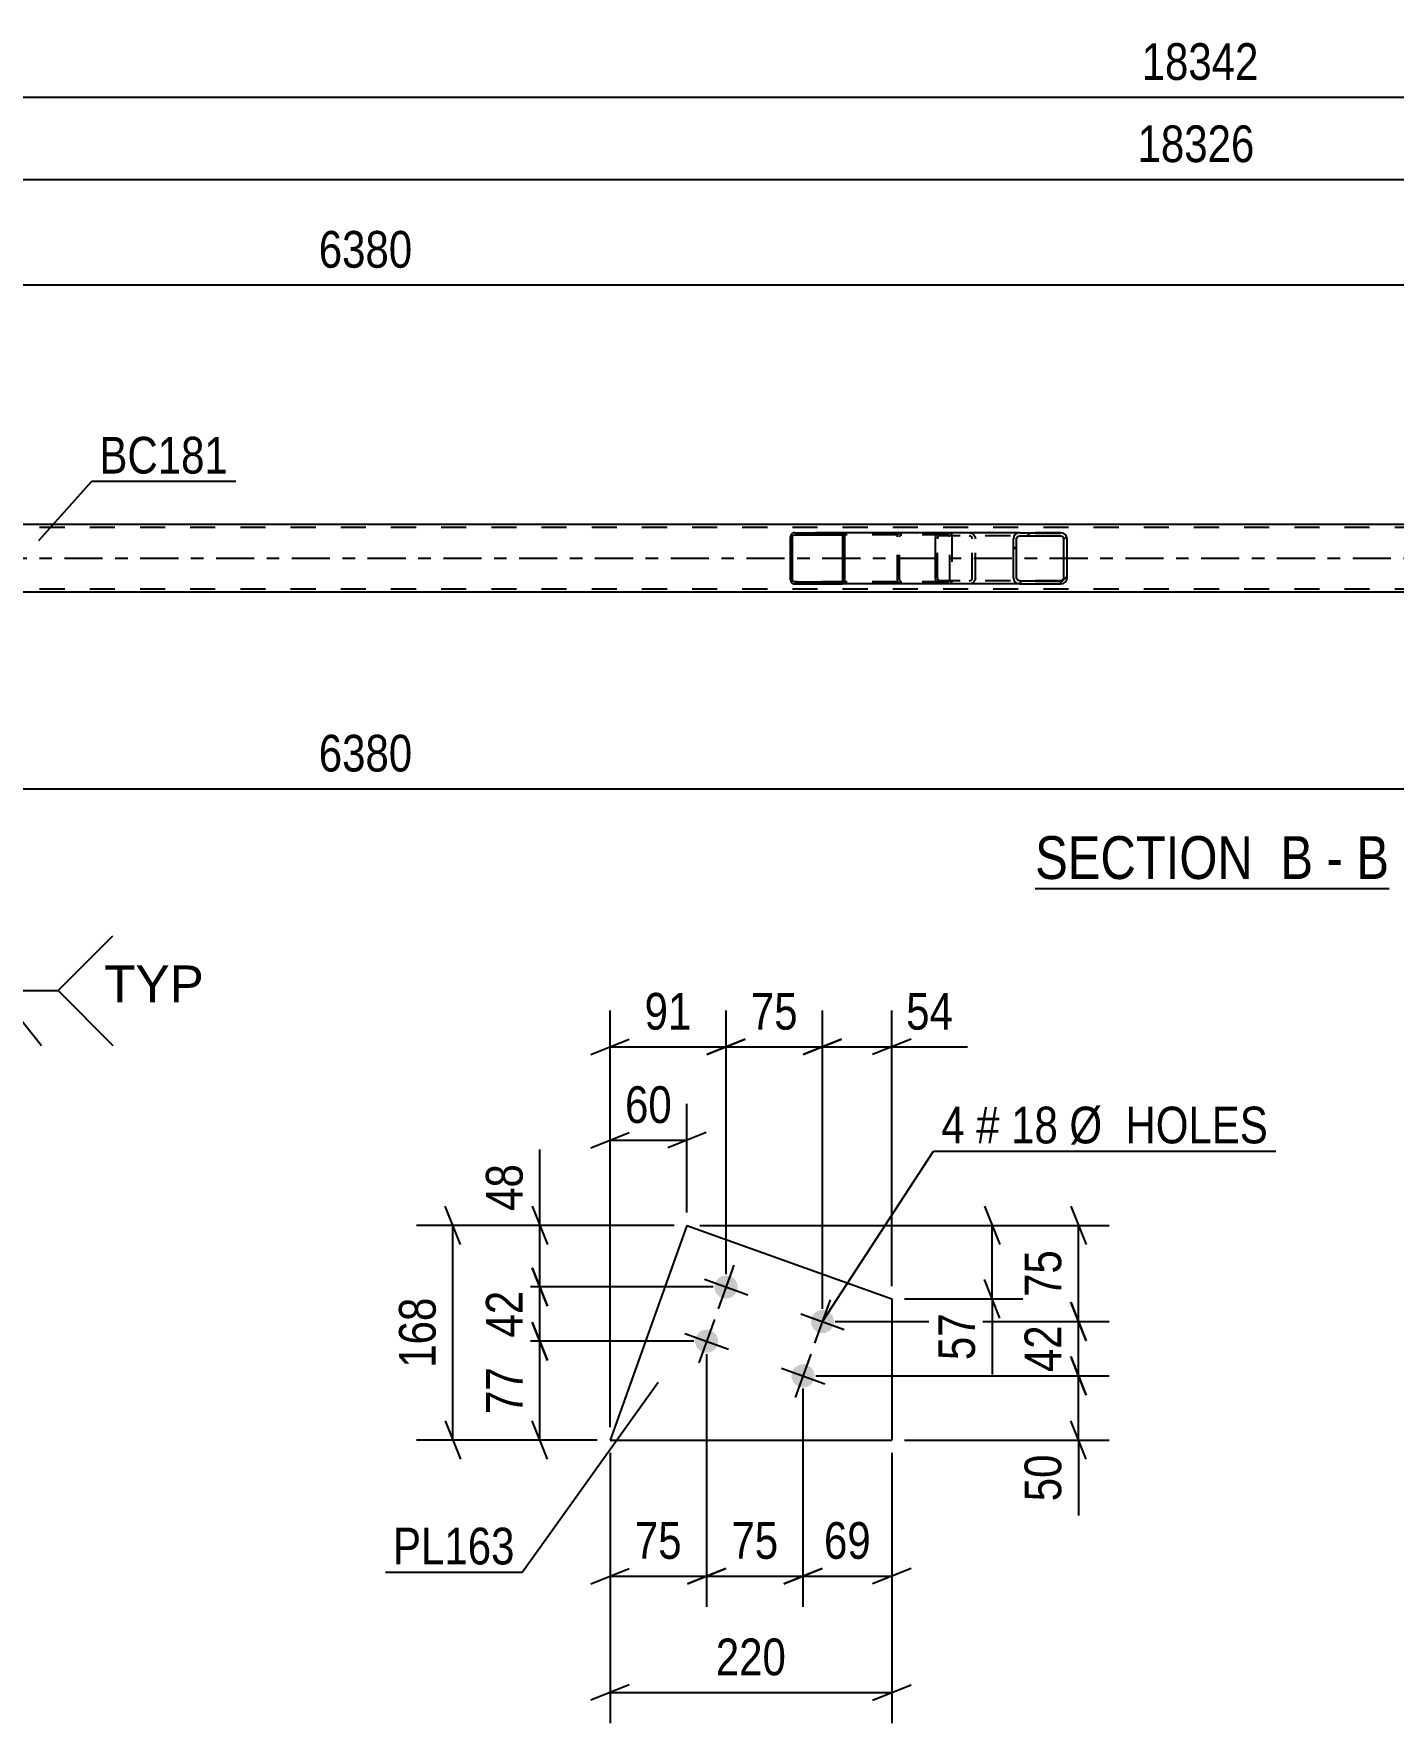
# Model space of a CAD drawing. Header units: millimetres. Extents: x 0 to 841, y 0 to 594.
# Drawn here: x 334.2 to 440.4, y 136.9 to 268.7 of the extents above; entities that cross this region are included whole.
import ezdxf

# ---------------------------------------------------------------- set-up
doc = ezdxf.new("R2010")
doc.units = ezdxf.units.MM
doc.linetypes.add('DXK_LINE_DOT2', pattern=[3.9198, 1.9599, -1.9599])
doc.linetypes.add('DXK_LINE_DOT3', pattern=[5.9187, 2.979, -0.9799, 0.9799, -0.9799])
doc.styles.add('Arial', font='ARIAL.TTF', dxfattribs={"height": 0.2})
doc.styles.add('Arial Narrow', font='ARIALN.TTF', dxfattribs={"height": 0.2})

# ---------------------------------------------------------------- blocks, each defined once
blk = doc.blocks.new('Unknown-318889158-12 - 2549')
at = {"color": 6, "linetype": 'Continuous'}
blk.add_line((412.4, 202.01), (440.04, 202.01), dxfattribs=at)
at = {"color": 0, "linetype": 'Continuous'}
for points in [[(430.51, 202.76), (430.51, 206.26), (412.4, 206.26), (412.4, 202.76)], [(434.11, 202.76), (434.11, 206.26), (431.56, 206.26), (431.56, 202.76)], [(436.44, 202.76), (436.44, 206.26), (435.16, 206.26), (435.16, 202.76)], [(440.04, 202.76), (440.04, 206.26), (437.49, 206.26), (437.49, 202.76)]]:
    blk.add_wipeout(points, dxfattribs=at)
at = {"color": 7, "linetype": 'Continuous', "style": 'Arial Narrow'}
for s, p in [('SECTION ', (412.4, 202.76)), ('B', (431.56, 202.76)), ('B', (437.49, 202.76)), ('-', (435.16, 202.76))]:
    blk.add_text(s, height=3.34, dxfattribs=at).set_placement(p)
blk = doc.blocks.new('Part-318889158-2641 - 2549')
at = {"linetype": 'Continuous'}
h = blk.add_hatch(dxfattribs=at)
h.set_pattern_fill('', scale=0.7, style=0, pattern_type=0)
h.set_pattern_definition([(45, (397.5198, 229.592), (-1.57154, 1.57154), [])])
h.paths.add_polyline_path([(397.55, 229.47), (397.52, 229.59), (397.45, 229.7), (397.34, 229.77), (397.21, 229.79), (393.63, 229.79), (393.5, 229.77), (393.39, 229.7), (393.31, 229.59), (393.29, 229.47), (393.29, 226.11), (393.31, 225.99), (393.39, 225.88), (393.5, 225.81), (393.63, 225.79), (397.21, 225.79), (397.34, 225.81), (397.45, 225.88), (397.52, 225.99), (397.55, 226.11)])
h.paths.add_polyline_path([(397.36, 226.05), (397.33, 226), (397.27, 225.96), (397.21, 225.95), (393.63, 225.95), (393.56, 225.96), (393.51, 226), (393.47, 226.05), (393.46, 226.11), (393.46, 229.47), (393.47, 229.53), (393.51, 229.58), (393.56, 229.62), (393.63, 229.63), (397.21, 229.63), (397.27, 229.62), (397.33, 229.58), (397.36, 229.53), (397.38, 229.47), (397.38, 226.11)])
at = {"color": 2, "linetype": 'Continuous'}
for p, q in [((393.31, 229.59), (393.29, 229.47)), ((393.46, 229.47), (393.47, 229.53)), ((393.47, 229.53), (393.51, 229.58)), ((393.63, 229.79), (393.5, 229.77)), ((393.51, 229.58), (393.56, 229.62)), ((393.56, 229.62), (393.63, 229.63)), ((393.63, 229.79), (397.21, 229.79)), ((393.63, 229.63), (397.21, 229.63)), ((404.9, 229.79), (397.21, 229.79)), ((397.34, 229.77), (397.21, 229.79)), ((397.21, 229.63), (397.27, 229.62)), ((397.27, 229.62), (397.33, 229.58)), ((397.33, 229.58), (397.36, 229.53)), ((397.36, 229.53), (397.38, 229.47)), ((397.55, 229.47), (397.52, 229.59)), ((393.29, 226.11), (393.29, 229.47)), ((393.46, 226.11), (393.46, 229.47)), ((397.38, 226.11), (397.38, 229.47)), ((397.55, 226.11), (397.55, 229.47)), ((393.29, 226.11), (393.31, 225.99)), ((393.47, 226.05), (393.46, 226.11)), ((393.51, 226), (393.47, 226.05)), ((393.5, 225.81), (393.63, 225.79)), ((393.56, 225.96), (393.51, 226)), ((393.63, 225.95), (393.56, 225.96)), ((393.63, 225.95), (397.21, 225.95)), ((393.63, 225.79), (397.21, 225.79)), ((397.27, 225.96), (397.21, 225.95)), ((397.21, 225.79), (397.34, 225.81)), ((404.9, 225.79), (397.21, 225.79)), ((397.33, 226), (397.27, 225.96)), ((397.36, 226.05), (397.33, 226)), ((397.38, 226.11), (397.36, 226.05)), ((397.52, 225.99), (397.55, 226.11))]:
    blk.add_line(p, q, dxfattribs=at)
at = {"color": 7, "linetype": 'DXK_LINE_DOT2'}
for p, q in [((397.21, 229.79), (393.63, 229.79)), ((405.55, 229.63), (393.63, 229.63)), ((401.64, 229.47), (401.66, 229.59)), ((401.82, 229.53), (401.81, 229.47)), ((401.86, 229.58), (401.82, 229.53)), ((401.85, 229.77), (401.98, 229.79)), ((401.86, 229.58), (401.87, 229.59)), ((401.87, 229.59), (401.91, 229.62)), ((401.91, 229.62), (401.98, 229.63)), ((405.55, 229.79), (404.9, 229.79)), ((405.55, 229.79), (405.69, 229.77)), ((405.62, 229.62), (405.55, 229.63)), ((405.68, 229.58), (405.62, 229.62)), ((405.71, 229.53), (405.68, 229.58)), ((405.73, 229.47), (405.71, 229.53)), ((405.87, 229.59), (405.89, 229.49)), ((405.89, 229.49), (405.9, 229.47)), ((401.64, 226.11), (401.64, 229.47)), ((401.81, 226.11), (401.81, 229.47)), ((405.73, 226.11), (405.73, 229.47)), ((405.9, 229.47), (405.9, 226.11)), ((405.55, 225.95), (393.63, 225.95)), ((397.21, 225.79), (393.63, 225.79)), ((401.66, 225.99), (401.64, 226.11)), ((401.81, 226.11), (401.82, 226.05)), ((401.82, 226.05), (401.86, 226)), ((401.98, 225.79), (401.85, 225.81)), ((401.86, 226), (401.87, 225.99)), ((401.87, 225.99), (401.91, 225.96)), ((401.91, 225.96), (401.98, 225.95)), ((405.55, 225.79), (404.9, 225.79)), ((405.55, 225.95), (405.62, 225.96)), ((405.69, 225.81), (405.55, 225.79)), ((405.62, 225.96), (405.68, 226)), ((405.68, 226), (405.71, 226.05)), ((405.71, 226.05), (405.73, 226.11)), ((405.9, 226.11), (405.87, 225.99))]:
    blk.add_line(p, q, dxfattribs=at)
at = {"color": 2, "linetype": 'Continuous'}
for centre, start, end in [((393.62, 229.46), 110.7583, 155.68), ((397.22, 229.46), 24.32, 69.2417), ((393.62, 226.12), 204.32, 249.2417), ((397.22, 226.12), 290.7583, 335.68)]:
    blk.add_arc(centre, 0.331, start, end, dxfattribs=at)
at = {"color": 7, "linetype": 'DXK_LINE_DOT2'}
for centre, start, end in [((401.97, 229.46), 110.7583, 155.68), ((405.57, 229.46), 24.32, 69.2417), ((401.97, 226.12), 204.32, 249.2417), ((405.57, 226.12), 290.7583, 335.68)]:
    blk.add_arc(centre, 0.331, start, end, dxfattribs=at)
blk = doc.blocks.new('Part-318889158-2780 - 2549')
at = {"color": 2, "linetype": 'Continuous'}
for p, q in [((756.03, 230.43), (93.92, 230.43)), ((486.91, 225.15), (237.7, 225.15))]:
    blk.add_line(p, q, dxfattribs=at)
at = {"color": 7, "linetype": 'DXK_LINE_DOT2'}
for p, q in [((756.03, 230.19), (93.92, 230.19)), ((756.03, 225.39), (93.92, 225.39))]:
    blk.add_line(p, q, dxfattribs=at)
at = {"color": 7, "linetype": 'DXK_LINE_DOT3'}
blk.add_line((93.92, 227.79), (756.03, 227.79), dxfattribs=at)
blk = doc.blocks.new('Part-318889158-2781 - 2549')
at = {"linetype": 'Continuous'}
h = blk.add_hatch(dxfattribs=at)
h.set_pattern_fill('', scale=0.7, style=0, pattern_type=0)
h.set_pattern_definition([(45, (414.8526, 229.4932), (-1.57154, 1.57154), [])])
h.paths.add_polyline_path([(414.89, 229.31), (414.85, 229.49), (414.74, 229.65), (414.58, 229.75), (414.39, 229.79), (411.2, 229.79), (411.01, 229.75), (410.85, 229.65), (410.74, 229.49), (410.7, 229.31), (410.7, 226.27), (410.74, 226.09), (410.85, 225.93), (411.01, 225.83), (411.2, 225.79), (414.39, 225.79), (414.58, 225.83), (414.74, 225.93), (414.85, 226.09), (414.89, 226.27)])
h.paths.add_polyline_path([(414.62, 226.18), (414.57, 226.1), (414.48, 226.05), (414.39, 226.03), (411.2, 226.03), (411.11, 226.05), (411.03, 226.1), (410.97, 226.18), (410.95, 226.27), (410.95, 229.31), (410.97, 229.4), (411.03, 229.48), (411.11, 229.53), (411.2, 229.55), (414.39, 229.55), (414.48, 229.53), (414.57, 229.48), (414.62, 229.4), (414.64, 229.31), (414.64, 226.27)])
at = {"color": 2, "linetype": 'Continuous'}
for p, q in [((404.63, 229.31), (404.65, 229.49)), ((404.65, 229.49), (404.71, 229.65)), ((404.71, 229.65), (404.8, 229.75)), ((404.8, 229.75), (404.9, 229.79)), ((411.2, 229.79), (404.9, 229.79)), ((410.74, 229.49), (410.7, 229.31)), ((411.2, 229.79), (411.01, 229.75)), ((411.03, 229.48), (411.11, 229.53)), ((411.11, 229.53), (411.2, 229.55)), ((411.2, 229.79), (414.39, 229.79)), ((411.2, 229.55), (414.39, 229.55)), ((414.58, 229.75), (414.39, 229.79)), ((414.39, 229.55), (414.48, 229.53)), ((414.48, 229.53), (414.57, 229.48)), ((414.89, 229.31), (414.85, 229.49)), ((404.63, 226.27), (404.63, 229.31)), ((410.7, 226.27), (410.7, 229.31)), ((410.95, 229.31), (410.97, 229.4)), ((410.95, 226.27), (410.95, 229.31)), ((410.97, 229.4), (411.03, 229.48)), ((414.57, 229.48), (414.62, 229.4)), ((414.62, 229.4), (414.64, 229.31)), ((414.64, 226.27), (414.64, 229.31)), ((414.89, 226.27), (414.89, 229.31)), ((404.65, 226.09), (404.63, 226.27)), ((404.71, 225.93), (404.65, 226.09)), ((404.8, 225.83), (404.71, 225.93)), ((404.9, 225.79), (404.8, 225.83)), ((411.2, 225.79), (404.9, 225.79)), ((410.7, 226.27), (410.74, 226.09)), ((410.97, 226.18), (410.95, 226.27)), ((411.03, 226.1), (410.97, 226.18)), ((411.01, 225.83), (411.2, 225.79)), ((411.11, 226.05), (411.03, 226.1)), ((411.2, 226.03), (411.11, 226.05)), ((411.2, 226.03), (414.39, 226.03)), ((411.2, 225.79), (414.39, 225.79)), ((414.48, 226.05), (414.39, 226.03)), ((414.39, 225.79), (414.58, 225.83)), ((414.57, 226.1), (414.48, 226.05)), ((414.62, 226.18), (414.57, 226.1)), ((414.64, 226.27), (414.62, 226.18)), ((414.85, 226.09), (414.89, 226.27))]:
    blk.add_line(p, q, dxfattribs=at)
at = {"color": 7, "linetype": 'DXK_LINE_DOT2'}
for p, q in [((404.85, 229.53), (404.81, 229.48)), ((404.9, 229.55), (404.85, 229.53)), ((414.39, 229.55), (404.9, 229.55)), ((405.9, 229.55), (405.9, 229.79)), ((407.24, 229.79), (407.43, 229.75)), ((407.33, 229.53), (407.24, 229.55)), ((407.42, 229.48), (407.33, 229.53)), ((407.7, 229.49), (407.74, 229.31)), ((414.39, 229.79), (411.2, 229.79)), ((404.78, 229.4), (404.77, 229.31)), ((404.77, 226.27), (404.77, 229.31)), ((404.81, 229.48), (404.78, 229.4)), ((407.47, 229.4), (407.42, 229.48)), ((407.49, 229.31), (407.47, 229.4)), ((407.49, 226.27), (407.49, 229.31)), ((407.74, 226.27), (407.74, 229.31)), ((404.77, 226.27), (404.78, 226.18)), ((404.78, 226.18), (404.81, 226.1)), ((404.81, 226.1), (404.85, 226.05)), ((404.85, 226.05), (404.9, 226.03)), ((414.39, 226.03), (404.9, 226.03)), ((405.9, 225.79), (405.9, 226.03)), ((407.24, 226.03), (407.33, 226.05)), ((407.43, 225.83), (407.24, 225.79)), ((407.33, 226.05), (407.42, 226.1)), ((407.42, 226.1), (407.47, 226.18)), ((407.47, 226.18), (407.49, 226.27)), ((407.74, 226.27), (407.7, 226.09)), ((414.39, 225.79), (411.2, 225.79))]:
    blk.add_line(p, q, dxfattribs=at)
for centre, start, end in [((407.25, 229.29), 23.8494, 68.8059), ((407.25, 226.28), 291.1941, 336.1506)]:
    blk.add_arc(centre, 0.492, start, end, dxfattribs=at)
at = {"color": 2, "linetype": 'Continuous'}
for centre, start, end in [((411.19, 229.29), 111.1941, 156.1506), ((414.4, 229.29), 23.8494, 68.8059), ((411.19, 226.28), 203.8494, 248.8059), ((414.4, 226.28), 291.1941, 336.1506)]:
    blk.add_arc(centre, 0.492, start, end, dxfattribs=at)
blk = doc.blocks.new('Bolt-318889158-8179 - 8145')
at = {"linetype": 'Continuous'}
for points in [[(389.11, 170.6, -1), (387.41, 171.21, -1)], [(396.64, 167.9, -1), (394.94, 168.51, -1)], [(387.59, 166.37, -1), (385.89, 166.97, -1)], [(395.12, 163.67, -1), (393.42, 164.27, -1)]]:
    blk.add_hatch(color=1, dxfattribs=at).paths.add_polyline_path(points)
at = {"color": 1, "linetype": 'Continuous'}
for p, q in [((386.57, 171.51), (389.96, 170.3)), ((388.87, 172.6), (387.65, 169.21)), ((394.1, 168.81), (397.49, 167.6)), ((396.4, 169.9), (395.18, 166.51)), ((387.35, 168.37), (386.13, 164.98)), ((385.05, 167.28), (388.44, 166.06)), ((394.88, 165.66), (393.66, 162.28)), ((392.58, 164.58), (395.97, 163.36))]:
    blk.add_line(p, q, dxfattribs=at)
blk = doc.blocks.new('Part-318889158-8184 - 8145')
at = {"color": 2, "linetype": 'Continuous'}
for p, q in [((385.21, 175.72), (379.2, 158.96)), ((385.21, 175.72), (401.21, 169.98)), ((401.21, 169.98), (401.21, 158.96)), ((379.2, 158.96), (401.21, 158.96))]:
    blk.add_line(p, q, dxfattribs=at)
blk = doc.blocks.new('StraightDimension-318889158-3051 - 2549')
at = {"color": 7, "linetype": 'Continuous'}
blk.add_line((232.5, 209.8), (487.71, 209.8), dxfattribs=at)
at = {"color": 0}
blk.add_wipeout([(364.36, 210.55), (364.36, 214.75), (355.85, 214.75), (355.85, 210.55)], dxfattribs=at)
at = {"color": 3, "style": 'Arial Narrow'}
blk.add_text('6380', height=2.863, dxfattribs=at).set_placement((356.45, 211.15))
blk = doc.blocks.new('StraightDimension-318889158-2928 - 2549')
at = {"color": 7, "linetype": 'Continuous'}
blk.add_line((232.5, 249.13), (487.71, 249.13), dxfattribs=at)
at = {"color": 0}
blk.add_wipeout([(364.36, 249.88), (364.36, 254.08), (355.85, 254.08), (355.85, 249.88)], dxfattribs=at)
at = {"color": 3, "style": 'Arial Narrow'}
blk.add_text('6380', height=2.863, dxfattribs=at).set_placement((356.45, 250.48))
blk = doc.blocks.new('StraightDimension-318889158-2909 - 2549')
at = {"color": 7, "linetype": 'Continuous'}
blk.add_line((83.7, 263.79), (766.89, 263.79), dxfattribs=at)
at = {"color": 0}
blk.add_wipeout([(430.46, 264.54), (430.46, 268.74), (420.12, 268.74), (420.12, 264.54)], dxfattribs=at)
at = {"color": 3, "style": 'Arial Narrow'}
blk.add_text('18342', height=2.863, dxfattribs=at).set_placement((420.72, 265.14))
blk = doc.blocks.new('StraightDimension-318889158-8620 - 2549')
at = {"color": 7, "linetype": 'Continuous'}
blk.add_line((83.7, 257.37), (766.25, 257.37), dxfattribs=at)
at = {"color": 0}
blk.add_wipeout([(430.14, 258.12), (430.14, 262.32), (419.8, 262.32), (419.8, 258.12)], dxfattribs=at)
at = {"color": 3, "style": 'Arial Narrow'}
blk.add_text('18326', height=2.863, dxfattribs=at).set_placement((420.4, 258.72))
blk = doc.blocks.new('StraightDimension-318889158-8210 - 8145')
at = {"color": 7, "linetype": 'Continuous'}
for p, q in [((395.79, 169.21), (395.79, 192.5)), ((401.21, 170.98), (401.21, 192.5)), ((394.29, 189.05), (397.29, 190.25)), ((402.71, 190.25), (399.71, 189.05)), ((395.79, 189.65), (401.21, 189.65)), ((401.21, 189.65), (407.11, 189.65)), ((401.21, 189.65), (407.11, 189.65))]:
    blk.add_line(p, q, dxfattribs=at)
at = {"color": 0}
blk.add_wipeout([(406.59, 190.4), (406.59, 194.6), (401.73, 194.6), (401.73, 190.4)], dxfattribs=at)
at = {"color": 3, "style": 'Arial Narrow'}
blk.add_text('54', height=2.863, dxfattribs=at).set_placement((402.33, 191))
blk = doc.blocks.new('StraightDimension-318889158-8269 - 8145')
at = {"color": 7, "linetype": 'Continuous'}
for p, q in [((386.74, 165.67), (386.74, 145.94)), ((394.27, 162.97), (394.27, 145.94)), ((385.24, 147.74), (388.24, 148.94)), ((386.74, 148.34), (394.27, 148.34)), ((395.77, 148.94), (392.77, 147.74))]:
    blk.add_line(p, q, dxfattribs=at)
at = {"color": 0}
blk.add_wipeout([(392.93, 149.09), (392.93, 153.29), (388.08, 153.29), (388.08, 149.09)], dxfattribs=at)
at = {"color": 3, "style": 'Arial Narrow'}
blk.add_text('75', height=2.863, dxfattribs=at).set_placement((388.68, 149.69))
blk = doc.blocks.new('StraightDimension-318889158-8203 - 8145')
at = {"color": 7, "linetype": 'Continuous'}
for p, q in [((373.12, 168.17), (374.32, 165.17)), ((385.74, 166.67), (370.87, 166.67)), ((373.72, 158.96), (373.72, 166.67)), ((374.32, 157.46), (373.12, 160.46)), ((378.2, 158.96), (370.87, 158.96))]:
    blk.add_line(p, q, dxfattribs=at)
at = {"color": 0}
blk.add_wipeout([(372.97, 165.25), (368.77, 165.25), (368.77, 160.39), (372.97, 160.39)], dxfattribs=at)
at = {"color": 3, "style": 'Arial Narrow'}
blk.add_text('77', height=2.863, rotation=90.0002, dxfattribs=at).set_placement((372.37, 160.99))
blk = doc.blocks.new('StraightDimension-318889158-8186 - 8145')
at = {"color": 7, "linetype": 'Continuous'}
for p, q in [((373.72, 175.72), (373.72, 181.63)), ((373.72, 175.72), (373.72, 181.63)), ((373.12, 177.22), (374.32, 174.22)), ((384.21, 175.72), (370.87, 175.72)), ((373.72, 170.91), (373.72, 175.72)), ((374.32, 169.41), (373.12, 172.41)), ((387.26, 170.91), (370.87, 170.91))]:
    blk.add_line(p, q, dxfattribs=at)
at = {"color": 0}
blk.add_wipeout([(372.97, 181.1), (368.77, 181.1), (368.77, 176.25), (372.97, 176.25)], dxfattribs=at)
at = {"color": 3, "style": 'Arial Narrow'}
blk.add_text('48', height=2.863, rotation=90.0002, dxfattribs=at).set_placement((372.37, 176.85))
blk = doc.blocks.new('StraightDimension-318889158-8195 - 8145')
at = {"color": 7, "linetype": 'Continuous'}
for p, q in [((373.12, 172.41), (374.32, 169.41)), ((387.26, 170.91), (370.87, 170.91)), ((373.72, 166.67), (373.72, 170.91)), ((374.32, 165.17), (373.12, 168.17)), ((385.74, 166.67), (370.87, 166.67))]:
    blk.add_line(p, q, dxfattribs=at)
at = {"color": 0}
blk.add_wipeout([(372.97, 171.22), (368.77, 171.22), (368.77, 166.36), (372.97, 166.36)], dxfattribs=at)
at = {"color": 3, "style": 'Arial Narrow'}
blk.add_text('42', height=2.863, rotation=90.0002, dxfattribs=at).set_placement((372.37, 166.96))
blk = doc.blocks.new('StraightDimension-318889158-8218 - 8145')
at = {"color": 7, "linetype": 'Continuous'}
for p, q in [((388.26, 171.91), (388.26, 192.5)), ((395.79, 169.21), (395.79, 192.5)), ((386.76, 189.05), (389.76, 190.25)), ((397.29, 190.25), (394.29, 189.05)), ((388.26, 189.65), (395.79, 189.65))]:
    blk.add_line(p, q, dxfattribs=at)
at = {"color": 0}
blk.add_wipeout([(394.45, 190.4), (394.45, 194.6), (389.6, 194.6), (389.6, 190.4)], dxfattribs=at)
at = {"color": 3, "style": 'Arial Narrow'}
blk.add_text('75', height=2.863, dxfattribs=at).set_placement((390.2, 191))
blk = doc.blocks.new('StraightDimension-318889158-8226 - 8145')
at = {"color": 7, "linetype": 'Continuous'}
for p, q in [((379.2, 159.96), (379.2, 192.5)), ((388.26, 171.91), (388.26, 192.5)), ((377.7, 189.05), (380.7, 190.25)), ((389.76, 190.25), (386.76, 189.05)), ((379.2, 189.65), (388.26, 189.65))]:
    blk.add_line(p, q, dxfattribs=at)
at = {"color": 0}
blk.add_wipeout([(386.16, 190.4), (386.16, 194.6), (381.3, 194.6), (381.3, 190.4)], dxfattribs=at)
at = {"color": 3, "style": 'Arial Narrow'}
blk.add_text('91', height=2.863, dxfattribs=at).set_placement((381.9, 191))
blk = doc.blocks.new('StraightDimension-318889158-8233 - 8145')
at = {"color": 7, "linetype": 'Continuous'}
for p, q in [((415.19, 169.71), (416.39, 166.71)), ((396.79, 168.21), (418.19, 168.21)), ((415.79, 163.97), (415.79, 168.21)), ((416.39, 162.47), (415.19, 165.47)), ((395.27, 163.97), (418.19, 163.97))]:
    blk.add_line(p, q, dxfattribs=at)
at = {"color": 0}
blk.add_wipeout([(415.04, 168.52), (410.84, 168.52), (410.84, 163.66), (415.04, 163.66)], dxfattribs=at)
at = {"color": 3, "style": 'Arial Narrow'}
blk.add_text('42', height=2.863, rotation=90.0002, dxfattribs=at).set_placement((414.44, 164.26))
blk = doc.blocks.new('StraightDimension-318889158-8241 - 8145')
at = {"color": 7, "linetype": 'Continuous'}
for p, q in [((415.19, 165.47), (416.39, 162.47)), ((395.27, 163.97), (418.19, 163.97)), ((415.79, 158.96), (415.79, 163.97)), ((416.39, 157.46), (415.19, 160.46)), ((402.21, 158.96), (418.19, 158.96)), ((415.79, 158.96), (415.79, 153.06)), ((415.79, 158.96), (415.79, 153.06))]:
    blk.add_line(p, q, dxfattribs=at)
at = {"color": 0}
blk.add_wipeout([(415.04, 158.44), (410.84, 158.44), (410.84, 153.58), (415.04, 153.58)], dxfattribs=at)
at = {"color": 3, "style": 'Arial Narrow'}
blk.add_text('50', height=2.863, rotation=90.0002, dxfattribs=at).set_placement((414.44, 154.18))
blk = doc.blocks.new('StraightDimension-318889158-8247 - 8145')
at = {"color": 7, "linetype": 'Continuous'}
for p, q in [((415.19, 177.22), (416.39, 174.22)), ((386.21, 175.72), (418.19, 175.72)), ((415.79, 168.21), (415.79, 175.72)), ((416.39, 166.71), (415.19, 169.71)), ((396.79, 168.21), (418.19, 168.21))]:
    blk.add_line(p, q, dxfattribs=at)
at = {"color": 0}
blk.add_wipeout([(415.04, 174.39), (410.84, 174.39), (410.84, 169.53), (415.04, 169.53)], dxfattribs=at)
at = {"color": 3, "style": 'Arial Narrow'}
blk.add_text('75', height=2.863, rotation=90.0002, dxfattribs=at).set_placement((414.44, 170.13))
blk = doc.blocks.new('StraightDimension-318889158-8256 - 8145')
at = {"color": 7, "linetype": 'Continuous'}
for p, q in [((379.2, 159.96), (379.2, 185.21)), ((385.21, 176.72), (385.21, 185.21)), ((377.7, 181.76), (380.7, 182.96)), ((379.2, 182.36), (385.21, 182.36)), ((386.71, 182.96), (383.71, 181.76))]:
    blk.add_line(p, q, dxfattribs=at)
at = {"color": 0}
blk.add_wipeout([(384.63, 183.11), (384.63, 187.31), (379.77, 187.31), (379.77, 183.11)], dxfattribs=at)
at = {"color": 3, "style": 'Arial Narrow'}
blk.add_text('60', height=2.863, dxfattribs=at).set_placement((380.37, 183.71))
blk = doc.blocks.new('StraightDimension-318889158-8263 - 8145')
at = {"color": 7, "linetype": 'Continuous'}
for p, q in [((386.74, 165.67), (386.74, 145.94)), ((379.2, 157.96), (379.2, 145.94)), ((377.7, 147.74), (380.7, 148.94)), ((379.2, 148.34), (386.74, 148.34)), ((388.24, 148.94), (385.24, 147.74))]:
    blk.add_line(p, q, dxfattribs=at)
at = {"color": 0}
blk.add_wipeout([(385.4, 149.09), (385.4, 153.29), (380.54, 153.29), (380.54, 149.09)], dxfattribs=at)
at = {"color": 3, "style": 'Arial Narrow'}
blk.add_text('75', height=2.863, dxfattribs=at).set_placement((381.14, 149.69))
blk = doc.blocks.new('StraightDimension-318889158-8277 - 8145')
at = {"color": 7, "linetype": 'Continuous'}
for p, q in [((394.27, 162.97), (394.27, 145.94)), ((401.21, 157.96), (401.21, 145.94)), ((392.77, 147.74), (395.77, 148.94)), ((394.27, 148.34), (401.21, 148.34)), ((402.71, 148.94), (399.71, 147.74))]:
    blk.add_line(p, q, dxfattribs=at)
at = {"color": 0}
blk.add_wipeout([(400.17, 149.09), (400.17, 153.29), (395.31, 153.29), (395.31, 149.09)], dxfattribs=at)
at = {"color": 3, "style": 'Arial Narrow'}
blk.add_text('69', height=2.863, dxfattribs=at).set_placement((395.91, 149.69))
blk = doc.blocks.new('StraightDimension-318889158-8284 - 8145')
at = {"color": 7, "linetype": 'Continuous'}
for p, q in [((367.53, 174.22), (366.33, 177.22)), ((384.21, 175.72), (364.08, 175.72)), ((366.93, 158.96), (366.93, 175.72)), ((366.33, 160.46), (367.53, 157.46)), ((378.2, 158.96), (364.08, 158.96))]:
    blk.add_line(p, q, dxfattribs=at)
at = {"color": 0}
blk.add_wipeout([(366.18, 170.68), (361.98, 170.68), (361.98, 164), (366.18, 164)], dxfattribs=at)
at = {"color": 3, "style": 'Arial Narrow'}
blk.add_text('168', height=2.863, rotation=90.0002, dxfattribs=at).set_placement((365.58, 164.6))
blk = doc.blocks.new('StraightDimension-318889158-8291 - 8145')
at = {"color": 7, "linetype": 'Continuous'}
for p, q in [((408.45, 177.22), (409.65, 174.22)), ((386.21, 175.72), (411.45, 175.72)), ((409.05, 169.98), (409.05, 175.72)), ((409.65, 168.48), (408.45, 171.48)), ((402.21, 169.98), (411.45, 169.98)), ((409.05, 169.98), (409.05, 164.08)), ((409.05, 169.98), (409.05, 164.08))]:
    blk.add_line(p, q, dxfattribs=at)
at = {"color": 0}
blk.add_wipeout([(408.3, 169.46), (404.1, 169.46), (404.1, 164.6), (408.3, 164.6)], dxfattribs=at)
at = {"color": 3, "style": 'Arial Narrow'}
blk.add_text('57', height=2.863, rotation=90.0002, dxfattribs=at).set_placement((407.7, 165.2))
blk = doc.blocks.new('StraightDimension-318889158-8300 - 8145')
at = {"color": 7, "linetype": 'Continuous'}
for p, q in [((379.2, 157.96), (379.2, 136.85)), ((401.21, 157.96), (401.21, 136.85)), ((380.7, 139.85), (377.7, 138.65)), ((399.71, 138.65), (402.71, 139.85)), ((379.2, 139.25), (401.21, 139.25))]:
    blk.add_line(p, q, dxfattribs=at)
at = {"color": 0}
blk.add_wipeout([(393.55, 140), (393.55, 144.2), (386.86, 144.2), (386.86, 140)], dxfattribs=at)
at = {"color": 3, "style": 'Arial Narrow'}
blk.add_text('220', height=2.863, dxfattribs=at).set_placement((387.46, 140.6))
blk = doc.blocks.new('Mark-318889158-2776 - 2549')
at = {"color": 0}
blk.add_wipeout([(349.37, 234.41), (349.37, 237.41), (339.32, 237.41), (339.32, 234.41)], dxfattribs=at)
blk.add_wipeout([(349.37, 234.41), (349.37, 237.41), (339.32, 237.41), (339.32, 234.41)], dxfattribs=at)
at = {"color": 30, "linetype": 'Continuous'}
for p, q in [((334.58, 229.18), (338.72, 233.81)), ((338.72, 233.81), (349.97, 233.81))]:
    blk.add_line(p, q, dxfattribs=at)
at = {"color": 3, "style": 'Arial Narrow'}
blk.add_text('BC181', height=2.863, dxfattribs=at).set_placement((339.32, 234.41))
blk = doc.blocks.new('WeldMark-318889158-6376 - 6079')
at = {"linetype": 'Continuous'}
for points in [[(310.48, 176.15), (307.84, 174.54), (309.41, 177.21)], [(318.52, 163.59), (316.92, 160.94), (317.08, 164.03)]]:
    blk.add_hatch(color=30, dxfattribs=at).paths.add_polyline_path(points)
at = {"color": 30, "linetype": 'Continuous'}
for p, q in [((307.84, 174.54), (327.09, 194.04)), ((316.92, 160.94), (327.09, 194.04)), ((327.09, 194.04), (336.09, 194.04))]:
    blk.add_line(p, q, dxfattribs=at)
at = {"color": 3, "linetype": 'Continuous'}
for q in [(334.8, 189.76), (331.37, 189.76)]:
    blk.add_line((331.37, 194.04), q, dxfattribs=at)
for start, end in [(90, 270), (270, 90)]:
    blk.add_arc((327.09, 194.04), 1.5, start, end, dxfattribs=at)
at = {"color": 0, "linetype": 'Continuous'}
blk.add_wipeout([(347.46, 193.14), (347.46, 196.14), (339.69, 196.14), (339.69, 193.14)], dxfattribs=at)
blk.add_wipeout([(347.46, 193.14), (347.46, 196.14), (339.69, 196.14), (339.69, 193.14)], dxfattribs=at)
at = {"color": 3, "linetype": 'Continuous'}
for q in [(340.37, 198.33), (340.37, 189.76)]:
    blk.add_line((336.09, 194.04), q, dxfattribs=at)
at = {"color": 3, "linetype": 'Continuous', "style": 'Arial'}
blk.add_text('TYP', height=2.865, dxfattribs=at).set_placement((339.69, 193.14))
blk = doc.blocks.new('Mark-318889158-8175 - 8145')
at = {"color": 0}
for points in [[(406.9, 182.12), (406.9, 185.12), (405.07, 185.12), (405.07, 182.12)], [(409.63, 182.12), (409.63, 185.12), (407.8, 185.12), (407.8, 182.12)], [(414.18, 182.12), (414.18, 185.12), (410.53, 185.12), (410.53, 182.12)], [(430.61, 182.12), (430.61, 185.12), (415.08, 185.12), (415.08, 182.12)]]:
    blk.add_wipeout(points, dxfattribs=at)
for points in [[(406.9, 182.12), (406.9, 185.12), (405.07, 185.12), (405.07, 182.12)], [(409.63, 182.12), (409.63, 185.12), (407.8, 185.12), (407.8, 182.12)], [(414.18, 182.12), (414.18, 185.12), (410.53, 185.12), (410.53, 182.12)], [(430.61, 182.12), (430.61, 185.12), (415.08, 185.12), (415.08, 182.12)]]:
    blk.add_wipeout(points, dxfattribs=at)
at = {"color": 7, "linetype": 'Continuous'}
for p, q in [((395.79, 168.21), (404.47, 181.52)), ((404.47, 181.52), (431.21, 181.52))]:
    blk.add_line(p, q, dxfattribs=at)
at = {"color": 3, "style": 'Arial Narrow'}
for s, height, p in [('4', 2.86, (405.07, 182.12)), ('#', 2.86, (407.8, 182.12)), ('18', 2.863, (410.53, 182.12)), ('Ø  HOLES', 2.863, (415.08, 182.12))]:
    blk.add_text(s, height=height, dxfattribs=at).set_placement(p)
blk = doc.blocks.new('Mark-318889158-8180 - 8145')
at = {"color": 0}
blk.add_wipeout([(371.75, 149.25), (371.75, 152.25), (362.25, 152.25), (362.25, 149.25)], dxfattribs=at)
blk.add_wipeout([(371.75, 149.25), (371.75, 152.25), (362.25, 152.25), (362.25, 149.25)], dxfattribs=at)
at = {"color": 30, "linetype": 'Continuous'}
for p in [(382.96, 163.46), (361.65, 148.65)]:
    blk.add_line(p, (372.35, 148.65), dxfattribs=at)
at = {"color": 3, "style": 'Arial Narrow'}
blk.add_text('PL163', height=2.863, dxfattribs=at).set_placement((362.25, 149.25))

msp = doc.modelspace()

# ---------------------------------------------------------------- block references
for name in ['StraightDimension-318889158-2928 - 2549', 'Part-318889158-2780 - 2549', 'Part-318889158-2641 - 2549', 'Part-318889158-2781 - 2549', 'Unknown-318889158-12 - 2549', 'Part-318889158-8184 - 8145', 'Bolt-318889158-8179 - 8145']:
    msp.add_blockref(name, (0, 0))

# ---------------------------------------------------------------- next in the draw order: block references
for name in ['StraightDimension-318889158-2909 - 2549', 'StraightDimension-318889158-3051 - 2549', 'StraightDimension-318889158-8210 - 8145', 'StraightDimension-318889158-8186 - 8145', 'StraightDimension-318889158-8269 - 8145']:
    msp.add_blockref(name, (0, 0))

# ---------------------------------------------------------------- next in the draw order: block references
for name in ['StraightDimension-318889158-8620 - 2549', 'WeldMark-318889158-6376 - 6079', 'StraightDimension-318889158-8203 - 8145']:
    msp.add_blockref(name, (0, 0))

# ---------------------------------------------------------------- next in the draw order: block references
for name in ['Mark-318889158-2776 - 2549', 'StraightDimension-318889158-8195 - 8145']:
    msp.add_blockref(name, (0, 0))

# ---------------------------------------------------------------- next in the draw order: block references
msp.add_blockref('StraightDimension-318889158-8218 - 8145', (0, 0))

# ---------------------------------------------------------------- next in the draw order: block references
for name in ['StraightDimension-318889158-8226 - 8145', 'StraightDimension-318889158-8233 - 8145']:
    msp.add_blockref(name, (0, 0))

# ---------------------------------------------------------------- next in the draw order: block references
for name in ['StraightDimension-318889158-8247 - 8145', 'StraightDimension-318889158-8241 - 8145']:
    msp.add_blockref(name, (0, 0))

# ---------------------------------------------------------------- next in the draw order: block references
for name in ['StraightDimension-318889158-8256 - 8145', 'StraightDimension-318889158-8277 - 8145']:
    msp.add_blockref(name, (0, 0))

# ---------------------------------------------------------------- next in the draw order: block references
msp.add_blockref('StraightDimension-318889158-8263 - 8145', (0, 0))

# ---------------------------------------------------------------- next in the draw order: block references
for name in ['StraightDimension-318889158-8284 - 8145', 'StraightDimension-318889158-8291 - 8145']:
    msp.add_blockref(name, (0, 0))

# ---------------------------------------------------------------- next in the draw order: block references
for name in ['Mark-318889158-8175 - 8145', 'StraightDimension-318889158-8300 - 8145']:
    msp.add_blockref(name, (0, 0))

# ---------------------------------------------------------------- next in the draw order: block references
msp.add_blockref('Mark-318889158-8180 - 8145', (0, 0))

doc.saveas('drawing.dxf')
